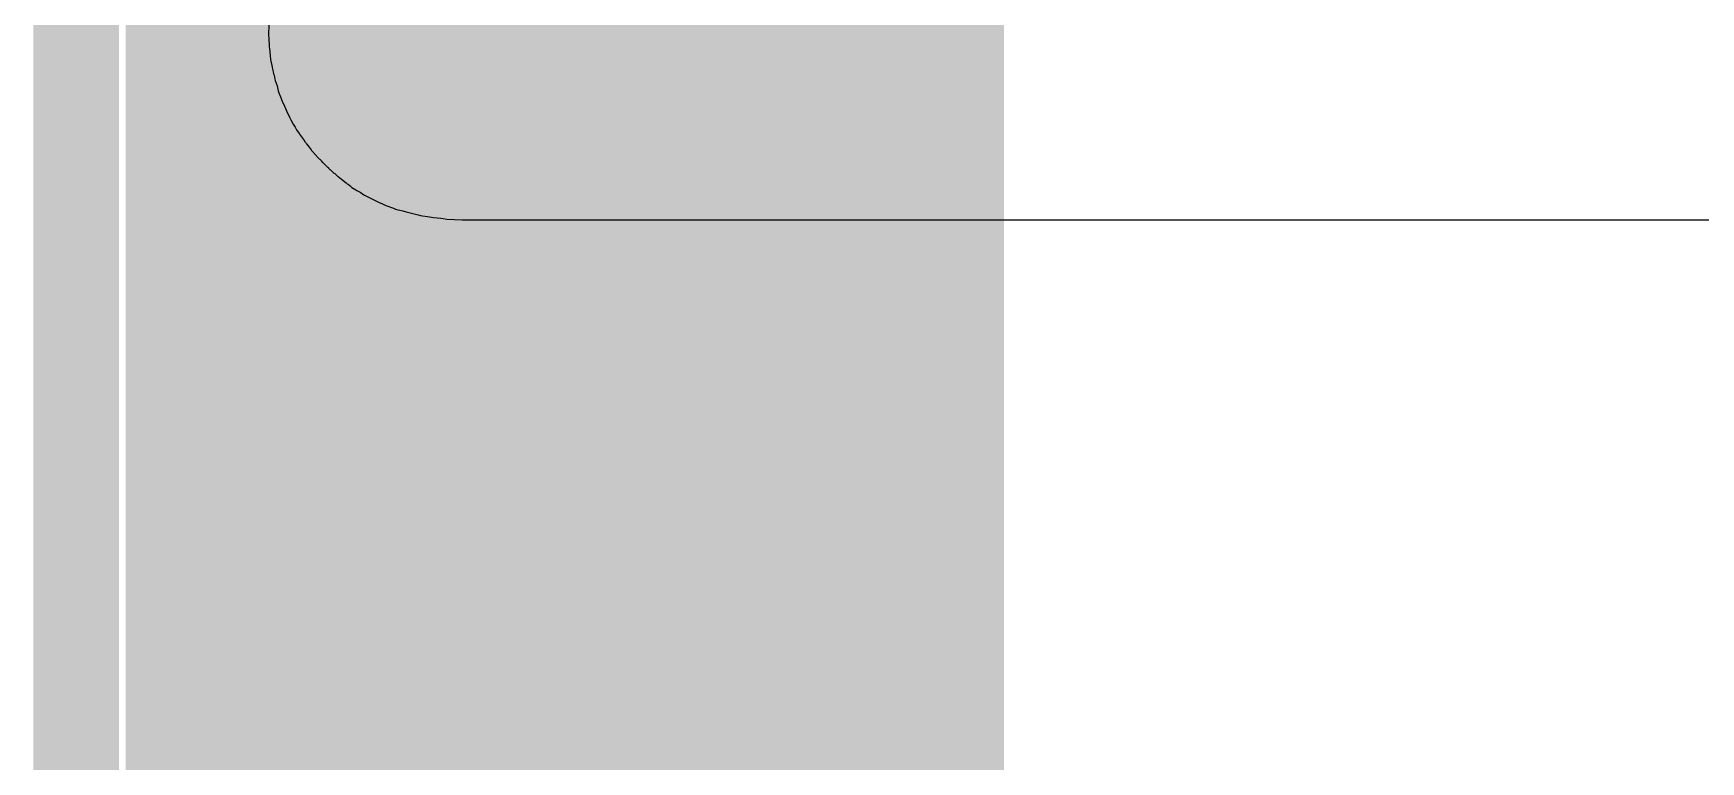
# Model space of a CAD drawing. Header units: inches. Extents: x -2 to 5376, y -4 to 5426.
# Drawn here: x 54.633 to 59.571, y 17.555 to 19.711 of the extents above; entities that cross this region are included whole.
import ezdxf

# ---------------------------------------------------------------- set-up
doc = ezdxf.new("R2010")
doc.units = ezdxf.units.IN
for name, color, linetype in [('Bottom Overlay', 54, 'Continuous'), ('Top Layer', 1, 'Continuous'), ('Top Overlay', 2, 'Continuous'), ('Top Paste', 8, 'Continuous'), ('Top Solder', 216, 'Continuous')]:
    doc.layers.add(name, color=color, linetype=linetype)

# ---------------------------------------------------------------- blocks, each defined once
blk = doc.blocks.new('R___2030_43')
at = {"layer": 'Top Layer'}
blk.add_hatch(color=1, dxfattribs=at).paths.add_polyline_path([(-4.25, -3.9), (-4.25, 3.9), (-1.75, 3.9), (-1.75, -3.9)])
at = {"layer": 'Top Paste'}
blk.add_hatch(color=8, dxfattribs=at).paths.add_polyline_path([(-4.25, -3.9), (-4.25, 3.9), (-1.75, 3.9), (-1.75, -3.9)])
at = {"layer": 'Top Solder'}
blk.add_hatch(color=216, dxfattribs=at).paths.add_polyline_path([(-4.3008, -3.9508), (-4.3008, 3.9508), (-1.6992, 3.9508), (-1.6992, -3.9508)])
at = {"layer": 'Top Overlay'}
blk.add_lwpolyline([(-4.4476, -4.0968, 0.254, 0.254, 0), (-4.4476, 4.0968, 0.254, 0.254, 0)], format="xyseb", dxfattribs=at)

msp = doc.modelspace()

# ---------------------------------------------------------------- linework, layer by layer
at = {"layer": 'Bottom Overlay'}
for p, q in [((55.3298, 19.7403), (55.3293, 19.7026)), ((55.3293, 19.7026), (55.3304, 19.6992)), ((55.3304, 19.6992), (55.3315, 19.67)), ((55.3315, 19.67), (55.3326, 19.6666)), ((55.3326, 19.6666), (55.3343, 19.6447)), ((55.3343, 19.6447), (55.3354, 19.6346)), ((55.3354, 19.6346), (55.3366, 19.6289)), ((55.3366, 19.6289), (55.3388, 19.6166)), ((55.3388, 19.6166), (55.3399, 19.611)), ((55.3399, 19.611), (55.3416, 19.6048)), ((55.3416, 19.6048), (55.3433, 19.5975)), ((55.3433, 19.5975), (55.3444, 19.5918)), ((55.3444, 19.5918), (55.3456, 19.5873)), ((55.3456, 19.5873), (55.3478, 19.5761)), ((55.3478, 19.5761), (55.3489, 19.5716)), ((55.3489, 19.5716), (55.3546, 19.5559)), ((55.3546, 19.5559), (55.3557, 19.5514)), ((55.3557, 19.5514), (55.3568, 19.5457)), ((55.3568, 19.5457), (55.3579, 19.5412)), ((55.3579, 19.5412), (55.3602, 19.5356)), ((55.3602, 19.5356), (55.3652, 19.5238)), ((55.3652, 19.5238), (55.3675, 19.5159)), ((55.3675, 19.5159), (55.3697, 19.5103)), ((55.3697, 19.5103), (55.3765, 19.4957)), ((55.3765, 19.4957), (55.3793, 19.4884)), ((55.3793, 19.4884), (55.3827, 19.4816)), ((55.3827, 19.4816), (55.3911, 19.4631)), ((55.3911, 19.4631), (55.3956, 19.4552)), ((55.3956, 19.4552), (55.4023, 19.4428)), ((55.4023, 19.4428), (55.4068, 19.4361)), ((55.4068, 19.4361), (55.408, 19.4339)), ((55.408, 19.4339), (55.4125, 19.426)), ((55.4125, 19.426), (55.4203, 19.4147)), ((55.4203, 19.4147), (55.4215, 19.4125)), ((55.4215, 19.4125), (55.4327, 19.3967)), ((55.4327, 19.3967), (55.4338, 19.3945)), ((55.4338, 19.3945), (55.4372, 19.3911)), ((55.4372, 19.3911), (55.4383, 19.3889)), ((55.4383, 19.3889), (55.4406, 19.3866)), ((55.4406, 19.3866), (55.4417, 19.3844)), ((55.4417, 19.3844), (55.4496, 19.3743)), ((55.4496, 19.3743), (55.4552, 19.3664)), ((55.4552, 19.3664), (55.4563, 19.3641)), ((55.4563, 19.3641), (55.4631, 19.3574)), ((55.4631, 19.3574), (55.4642, 19.3551)), ((55.4642, 19.3551), (55.4794, 19.34)), ((55.4794, 19.34), (55.4816, 19.3388)), ((55.4816, 19.3388), (55.4844, 19.336)), ((55.4844, 19.336), (55.4856, 19.3338)), ((55.4856, 19.3338), (55.4895, 19.3287)), ((55.4895, 19.3287), (55.4917, 19.3276)), ((55.4917, 19.3276), (55.5041, 19.3152)), ((55.5041, 19.3152), (55.5058, 19.3147)), ((55.5058, 19.3147), (55.5069, 19.3124)), ((55.5069, 19.3124), (55.5109, 19.3085)), ((55.5109, 19.3085), (55.5131, 19.3074)), ((55.5131, 19.3074), (55.5232, 19.2972)), ((55.5232, 19.2972), (55.5255, 19.2961)), ((55.5255, 19.2961), (55.5334, 19.2882)), ((55.5334, 19.2882), (55.5356, 19.2871)), ((55.5356, 19.2871), (55.5457, 19.2792)), ((55.5457, 19.2792), (55.5598, 19.2686)), ((55.5598, 19.2686), (55.5626, 19.2657)), ((55.5626, 19.2657), (55.5648, 19.2646)), ((55.5648, 19.2646), (55.571, 19.2596)), ((55.571, 19.2596), (55.5761, 19.2545)), ((55.5761, 19.2545), (55.5884, 19.2478)), ((55.5884, 19.2478), (55.5907, 19.2455)), ((55.5907, 19.2455), (55.5986, 19.2421)), ((55.5986, 19.2421), (55.6008, 19.241)), ((55.6008, 19.241), (55.6121, 19.2331)), ((55.6121, 19.2331), (55.6469, 19.2151)), ((55.6469, 19.2151), (55.657, 19.2106)), ((55.657, 19.2106), (55.6649, 19.2073)), ((55.6649, 19.2073), (55.6773, 19.2016)), ((55.6773, 19.2016), (55.6829, 19.1994)), ((55.6829, 19.1994), (55.6936, 19.1955)), ((55.6936, 19.1955), (55.6992, 19.1932)), ((55.6992, 19.1932), (55.7054, 19.1904)), ((55.7054, 19.1904), (55.7127, 19.1887)), ((55.7127, 19.1887), (55.7183, 19.1876)), ((55.7183, 19.1876), (55.7273, 19.1853)), ((55.7273, 19.1853), (55.7369, 19.1825)), ((55.7369, 19.1825), (55.7729, 19.1735)), ((55.7729, 19.1735), (55.7791, 19.1718)), ((55.7791, 19.1718), (55.7858, 19.1707)), ((55.7858, 19.1707), (55.8004, 19.1685)), ((55.8004, 19.1685), (55.8184, 19.1662)), ((55.8184, 19.1662), (55.8285, 19.1651)), ((55.8285, 19.1651), (55.8398, 19.164)), ((55.8398, 19.164), (55.8465, 19.1629)), ((55.8465, 19.1629), (55.8578, 19.1606)), ((55.8578, 19.1606), (55.9027, 19.1595)), ((55.9027, 19.1595), (61.6516, 19.1589))]:
    msp.add_line(p, q, dxfattribs=at)
at = {"layer": 'Top Layer'}
for points in [[(56.2074, 18.4564, 1.524, 1.524, 0), (56.2074, 27.9112, 1.524, 1.524, 0)], [(56.2074, 9.0016, 1.524, 1.524, 0), (56.2074, 18.4564, 1.524, 1.524, 0)]]:
    msp.add_lwpolyline(points, format="xyseb", dxfattribs=at)
msp.add_lwpolyline([(55.8264, 18.4564, 0.762, 0.762, 1), (56.5884, 18.4564, 0.762, 0.762, 1)], format="xyseb", close=True, dxfattribs=at)
msp.add_lwpolyline([(55.8264, 18.4564, 0.762, 0.762, 1), (56.5884, 18.4564, 0.762, 0.762, 1)], format="xyseb", close=True, dxfattribs=at)

# ---------------------------------------------------------------- block references
msp.add_blockref('R___2030_43', (59.2074, 18.4564))

doc.saveas('drawing.dxf')
